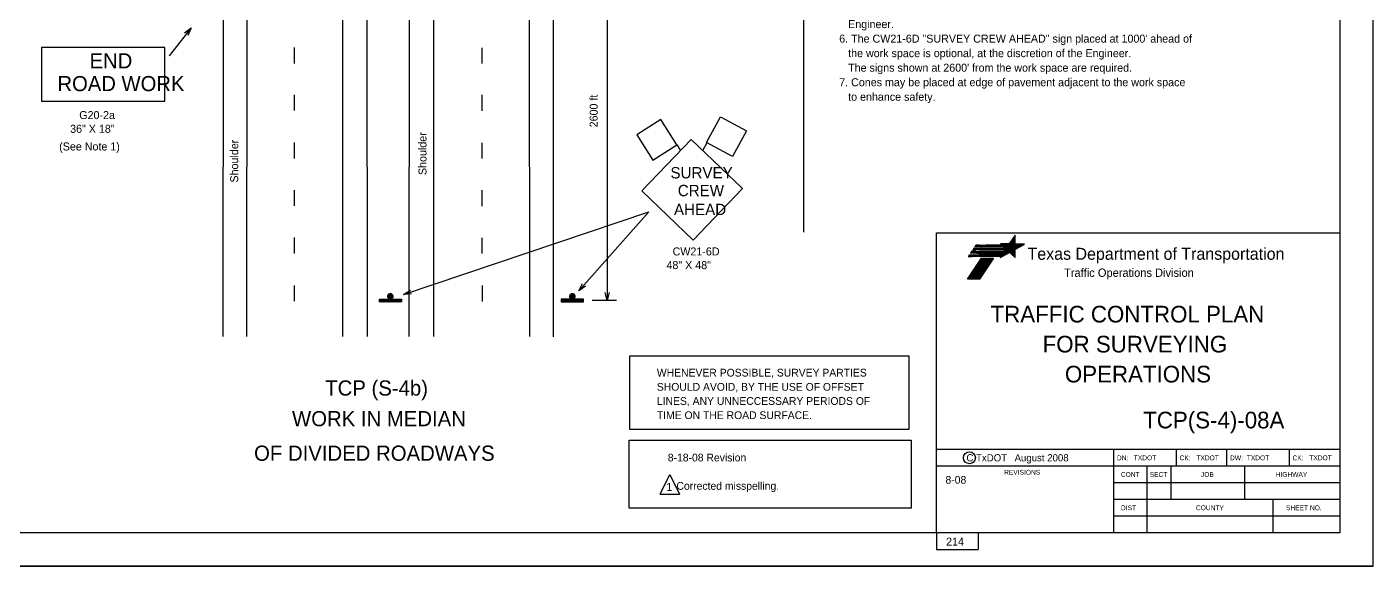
# Model space of a CAD drawing. Extents: x 0 to 29242, y 0 to 23092.
# Drawn here: x 13.98 to 34.17, y 0.18 to 8.27 of the extents above; entities that cross this region are included whole.
import ezdxf

# ---------------------------------------------------------------- set-up
doc = ezdxf.new("R2010")
doc.units = 0
doc.layers.add('D_BATCH_PLOT', color=7, linetype='Continuous')
doc.layers.add('Level 1', color=7, linetype='Continuous')

msp = doc.modelspace()

# ---------------------------------------------------------------- linework, layer by layer
at = {"layer": 'D_BATCH_PLOT'}
msp.add_lwpolyline([(0.166, 0.178), (34.166, 0.178), (34.166, 22.178), (0.166, 22.178)], close=True, dxfattribs=at)
at = {"layer": 'Level 1'}
for p, q in [((34.166, 0.178), (34.166, 22.178)), ((25.625, 21.508), (25.625, 5.19)), ((16.919, 3.625), (16.933, 20.526)), ((17.275, 3.625), (17.289, 20.526)), ((18.715, 3.625), (18.715, 20.526)), ((19.085, 3.623), (19.071, 20.525)), ((19.709, 3.623), (19.723, 20.524)), ((20.079, 3.623), (20.079, 20.524)), ((21.519, 3.623), (21.505, 20.524)), ((21.876, 3.62), (21.862, 20.523)), ((22.677, 10.226), (22.677, 4.161)), ((16.438, 8.253), (16.108, 7.834)), ((23.723, 6.498), (23.781, 6.412)), ((24.173, 6.53), (24.108, 6.409)), ((19.622, 4.252), (23.306, 5.495)), ((22.252, 4.306), (23.306, 5.495)), ((27.616, 5.178), (33.666, 5.178)), ((27.616, 0.678), (27.616, 5.178)), ((28.733, 5.048), (28.798, 5.048)), ((28.734, 5.049), (28.798, 5.049)), ((28.735, 5.051), (28.798, 5.051)), ((28.736, 5.052), (28.798, 5.052)), ((28.737, 5.053), (28.798, 5.053)), ((28.738, 5.055), (28.798, 5.055)), ((28.739, 5.056), (28.798, 5.056)), ((28.74, 5.059), (28.798, 5.059)), ((28.74, 5.057), (28.798, 5.057)), ((28.741, 5.06), (28.798, 5.06)), ((28.742, 5.061), (28.798, 5.061)), ((28.743, 5.063), (28.798, 5.063)), ((28.744, 5.064), (28.798, 5.064)), ((28.745, 5.065), (28.798, 5.065)), ((28.746, 5.067), (28.798, 5.067)), ((28.747, 5.068), (28.798, 5.068)), ((28.748, 5.069), (28.798, 5.069)), ((28.749, 5.071), (28.798, 5.071)), ((28.75, 5.072), (28.798, 5.072)), ((28.751, 5.073), (28.798, 5.073)), ((28.752, 5.075), (28.798, 5.075)), ((28.753, 5.076), (28.798, 5.076)), ((28.754, 5.079), (28.798, 5.079)), ((28.754, 5.077), (28.798, 5.077)), ((28.755, 5.08), (28.798, 5.08)), ((28.756, 5.081), (28.798, 5.081)), ((28.757, 5.083), (28.798, 5.083)), ((28.758, 5.084), (28.798, 5.084)), ((28.759, 5.085), (28.798, 5.085)), ((28.76, 5.087), (28.798, 5.087)), ((28.761, 5.088), (28.798, 5.088)), ((28.762, 5.089), (28.798, 5.089)), ((28.763, 5.091), (28.798, 5.091)), ((28.764, 5.092), (28.798, 5.092)), ((28.765, 5.093), (28.798, 5.093)), ((28.766, 5.095), (28.798, 5.095)), ((28.767, 5.096), (28.798, 5.096)), ((28.768, 5.099), (28.798, 5.099)), ((28.768, 5.097), (28.798, 5.097)), ((28.769, 5.1), (28.798, 5.1)), ((28.77, 5.101), (28.798, 5.101)), ((28.771, 5.103), (28.798, 5.103)), ((28.772, 5.104), (28.798, 5.104)), ((28.773, 5.105), (28.798, 5.105)), ((28.774, 5.107), (28.798, 5.107)), ((28.775, 5.108), (28.798, 5.108)), ((28.776, 5.109), (28.798, 5.109)), ((28.777, 5.111), (28.798, 5.111)), ((28.778, 5.112), (28.798, 5.112)), ((28.779, 5.113), (28.798, 5.113)), ((28.78, 5.115), (28.798, 5.115)), ((28.781, 5.116), (28.798, 5.116)), ((28.782, 5.119), (28.798, 5.119)), ((28.782, 5.117), (28.798, 5.117)), ((28.783, 5.12), (28.798, 5.12)), ((28.784, 5.121), (28.798, 5.121)), ((28.785, 5.123), (28.798, 5.123)), ((28.786, 5.124), (28.798, 5.124)), ((28.787, 5.125), (28.798, 5.125)), ((28.788, 5.127), (28.798, 5.127)), ((28.789, 5.128), (28.798, 5.128)), ((28.79, 5.129), (28.798, 5.129)), ((28.791, 5.131), (28.798, 5.131)), ((28.792, 5.132), (28.798, 5.132)), ((28.793, 5.133), (28.798, 5.133)), ((28.794, 5.135), (28.798, 5.135)), ((28.795, 5.136), (28.798, 5.136)), ((28.796, 5.137), (28.798, 5.137)), ((28.797, 5.14), (28.798, 5.14)), ((28.797, 5.139), (28.798, 5.139)), ((28.107, 4.847), (28.17, 4.847)), ((28.188, 4.873), (28.125, 4.873)), ((28.196, 4.885), (28.132, 4.885)), ((28.204, 4.896), (28.14, 4.896)), ((28.158, 4.922), (28.21, 4.922)), ((28.23, 4.933), (28.166, 4.933)), ((28.598, 4.845), (28.17, 4.847)), ((28.237, 4.944), (28.173, 4.944)), ((28.614, 4.871), (28.188, 4.873)), ((28.254, 4.969), (28.19, 4.969)), ((28.622, 4.882), (28.196, 4.885)), ((28.262, 4.981), (28.198, 4.981)), ((28.629, 4.893), (28.203, 4.896)), ((28.27, 4.992), (28.206, 4.992)), ((28.597, 4.844), (28.206, 4.846)), ((28.207, 4.847), (28.6, 4.849)), ((28.208, 4.847), (28.601, 4.85)), ((28.646, 4.919), (28.21, 4.922)), ((28.614, 4.87), (28.224, 4.872)), ((28.225, 4.874), (28.618, 4.876)), ((28.225, 4.873), (28.618, 4.875)), ((28.653, 4.931), (28.23, 4.933)), ((28.622, 4.881), (28.232, 4.884)), ((28.233, 4.885), (28.626, 4.888)), ((28.233, 4.885), (28.625, 4.887)), ((28.654, 4.942), (28.237, 4.944)), ((28.24, 4.896), (28.632, 4.897)), ((28.629, 4.892), (28.24, 4.895)), ((28.241, 4.896), (28.633, 4.898)), ((28.626, 4.968), (28.254, 4.969)), ((28.646, 4.918), (28.257, 4.921)), ((28.599, 4.847), (28.257, 4.847)), ((28.258, 4.922), (28.65, 4.924)), ((28.259, 4.922), (28.65, 4.925)), ((28.613, 4.979), (28.262, 4.981)), ((28.266, 4.934), (28.658, 4.936)), ((28.653, 4.93), (28.266, 4.933)), ((28.267, 4.934), (28.658, 4.937)), ((28.6, 4.99), (28.27, 4.992)), ((28.273, 4.945), (28.649, 4.947)), ((28.656, 4.941), (28.273, 4.944)), ((28.274, 4.945), (28.649, 4.948)), ((28.616, 4.872), (28.274, 4.872)), ((28.624, 4.884), (28.282, 4.884)), ((28.29, 4.97), (28.621, 4.971)), ((28.627, 4.967), (28.29, 4.969)), ((28.631, 4.895), (28.29, 4.895)), ((28.291, 4.97), (28.621, 4.972)), ((28.298, 4.982), (28.607, 4.983)), ((28.614, 4.978), (28.298, 4.98)), ((28.299, 4.982), (28.607, 4.984)), ((28.306, 4.992), (28.595, 4.994)), ((28.601, 4.989), (28.306, 4.991)), ((28.307, 4.993), (28.595, 4.995)), ((28.648, 4.921), (28.308, 4.921)), ((28.656, 4.934), (28.316, 4.934)), ((28.652, 4.945), (28.323, 4.945)), ((28.624, 4.97), (28.34, 4.97)), ((28.61, 4.981), (28.348, 4.981)), ((28.598, 4.992), (28.356, 4.992)), ((28.577, 5.011), (28.798, 5.011)), ((28.579, 5.009), (28.798, 5.009)), ((28.58, 5.008), (28.798, 5.008)), ((28.582, 5.007), (28.935, 5.007)), ((28.583, 5.005), (28.933, 5.005)), ((28.585, 5.004), (28.93, 5.004)), ((28.586, 5.003), (28.928, 5.003)), ((28.588, 5.001), (28.925, 5.001)), ((28.589, 5), (28.923, 5)), ((28.591, 4.999), (28.92, 4.999)), ((28.592, 4.997), (28.918, 4.997)), ((28.594, 4.996), (28.915, 4.996)), ((28.595, 4.995), (28.913, 4.995)), ((28.597, 4.993), (28.91, 4.993)), ((28.598, 4.992), (28.908, 4.992)), ((28.599, 4.846), (28.643, 4.846)), ((28.6, 4.991), (28.906, 4.991)), ((28.6, 4.848), (28.645, 4.848)), ((28.601, 4.849), (28.648, 4.849)), ((28.602, 4.989), (28.903, 4.989)), ((28.602, 4.852), (28.652, 4.852)), ((28.602, 4.85), (28.65, 4.85)), ((28.603, 4.988), (28.901, 4.988)), ((28.603, 4.853), (28.655, 4.853)), ((28.604, 4.854), (28.657, 4.854)), ((28.605, 4.987), (28.898, 4.987)), ((28.605, 4.856), (28.66, 4.856)), ((28.606, 4.985), (28.896, 4.985)), ((28.606, 4.857), (28.662, 4.857)), ((28.607, 4.858), (28.664, 4.858)), ((28.608, 4.984), (28.893, 4.984)), ((28.608, 4.86), (28.667, 4.86)), ((28.609, 4.983), (28.891, 4.983)), ((28.609, 4.862), (28.672, 4.862)), ((28.609, 4.861), (28.669, 4.861)), ((28.61, 4.864), (28.674, 4.864)), ((28.611, 4.981), (28.888, 4.981)), ((28.611, 4.865), (28.677, 4.865)), ((28.612, 4.98), (28.886, 4.98)), ((28.612, 4.866), (28.679, 4.866)), ((28.613, 4.868), (28.681, 4.868)), ((28.614, 4.979), (28.883, 4.979)), ((28.614, 4.869), (28.684, 4.869)), ((28.615, 4.977), (28.881, 4.977)), ((28.615, 4.872), (28.689, 4.872)), ((28.615, 4.87), (28.686, 4.87)), ((28.616, 4.873), (28.691, 4.873)), ((28.617, 4.976), (28.879, 4.976)), ((28.617, 4.874), (28.693, 4.874)), ((28.618, 4.975), (28.876, 4.975)), ((28.618, 4.876), (28.696, 4.876)), ((28.619, 4.877), (28.698, 4.877)), ((28.62, 4.973), (28.874, 4.973)), ((28.62, 4.878), (28.701, 4.878)), ((28.621, 4.972), (28.871, 4.972)), ((28.621, 4.88), (28.703, 4.88)), ((28.622, 4.882), (28.708, 4.882)), ((28.622, 4.881), (28.705, 4.881)), ((28.623, 4.97), (28.869, 4.97)), ((28.623, 4.884), (28.71, 4.884)), ((28.624, 4.969), (28.866, 4.969)), ((28.624, 4.885), (28.713, 4.885)), ((28.625, 4.886), (28.715, 4.886)), ((28.626, 4.968), (28.864, 4.968)), ((28.626, 4.888), (28.798, 4.888)), ((28.627, 4.966), (28.861, 4.966)), ((28.627, 4.889), (28.798, 4.889)), ((28.628, 4.89), (28.798, 4.89)), ((28.629, 4.965), (28.859, 4.965)), ((28.629, 4.893), (28.798, 4.893)), ((28.629, 4.892), (28.798, 4.892)), ((28.63, 4.964), (28.856, 4.964)), ((28.63, 4.894), (28.798, 4.894)), ((28.631, 4.896), (28.798, 4.896)), ((28.632, 4.962), (28.854, 4.962)), ((28.632, 4.897), (28.798, 4.897)), ((28.633, 4.961), (28.852, 4.961)), ((28.633, 4.898), (28.798, 4.898)), ((28.634, 4.9), (28.798, 4.9)), ((28.635, 4.96), (28.849, 4.96)), ((28.635, 4.901), (28.798, 4.901)), ((28.636, 4.958), (28.847, 4.958)), ((28.636, 4.904), (28.798, 4.904)), ((28.636, 4.902), (28.798, 4.902)), ((28.637, 4.905), (28.798, 4.905)), ((28.638, 4.957), (28.844, 4.957)), ((28.638, 4.906), (28.798, 4.906)), ((28.639, 4.956), (28.842, 4.956)), ((28.639, 4.908), (28.798, 4.908)), ((28.64, 4.909), (28.798, 4.909)), ((28.641, 4.954), (28.839, 4.954)), ((28.641, 4.91), (28.798, 4.91)), ((28.642, 4.953), (28.837, 4.953)), ((28.642, 4.912), (28.798, 4.912)), ((28.643, 4.914), (28.798, 4.914)), ((28.643, 4.913), (28.798, 4.913)), ((28.644, 4.952), (28.834, 4.952)), ((28.644, 4.916), (28.798, 4.916)), ((28.645, 4.95), (28.832, 4.95)), ((28.645, 4.917), (28.798, 4.917)), ((28.646, 4.918), (28.798, 4.918)), ((28.647, 4.949), (28.829, 4.949)), ((28.647, 4.92), (28.798, 4.92)), ((28.648, 4.948), (28.827, 4.948)), ((28.648, 4.921), (28.798, 4.921)), ((28.649, 4.922), (28.798, 4.922)), ((28.65, 4.946), (28.824, 4.946)), ((28.65, 4.925), (28.798, 4.925)), ((28.65, 4.924), (28.798, 4.924)), ((28.651, 4.945), (28.822, 4.945)), ((28.651, 4.926), (28.798, 4.926)), ((28.652, 4.928), (28.798, 4.928)), ((28.653, 4.944), (28.82, 4.944)), ((28.653, 4.929), (28.798, 4.929)), ((28.654, 4.942), (28.817, 4.942)), ((28.654, 4.93), (28.798, 4.93)), ((28.655, 4.932), (28.798, 4.932)), ((28.656, 4.941), (28.815, 4.941)), ((28.656, 4.933), (28.8, 4.933)), ((28.657, 4.94), (28.812, 4.94)), ((28.657, 4.936), (28.805, 4.936)), ((28.657, 4.934), (28.802, 4.934)), ((28.658, 4.937), (28.807, 4.937)), ((28.659, 4.938), (28.81, 4.938)), ((28.708, 5.012), (28.798, 5.012)), ((28.709, 5.013), (28.798, 5.013)), ((28.71, 5.015), (28.798, 5.015)), ((28.711, 5.016), (28.798, 5.016)), ((28.712, 5.019), (28.798, 5.019)), ((28.712, 5.017), (28.798, 5.017)), ((28.713, 5.02), (28.798, 5.02)), ((28.714, 5.021), (28.798, 5.021)), ((28.715, 5.023), (28.798, 5.023)), ((28.716, 5.024), (28.798, 5.024)), ((28.717, 5.025), (28.798, 5.025)), ((28.717, 4.886), (28.798, 4.886)), ((28.718, 5.027), (28.798, 5.027)), ((28.718, 4.885), (28.798, 4.885)), ((28.719, 5.028), (28.798, 5.028)), ((28.72, 5.029), (28.798, 5.029)), ((28.72, 4.884), (28.798, 4.884)), ((28.721, 5.031), (28.798, 5.031)), ((28.721, 4.882), (28.798, 4.882)), ((28.722, 5.032), (28.798, 5.032)), ((28.723, 5.033), (28.798, 5.033)), ((28.723, 4.881), (28.798, 4.881)), ((28.724, 5.035), (28.798, 5.035)), ((28.724, 4.88), (28.798, 4.88)), ((28.725, 5.036), (28.798, 5.036)), ((28.725, 4.878), (28.798, 4.878)), ((28.726, 5.039), (28.798, 5.039)), ((28.726, 5.037), (28.798, 5.037)), ((28.727, 5.04), (28.798, 5.04)), ((28.727, 4.877), (28.798, 4.877)), ((28.728, 5.041), (28.798, 5.041)), ((28.728, 4.876), (28.798, 4.876)), ((28.729, 5.043), (28.798, 5.043)), ((28.729, 4.874), (28.798, 4.874)), ((28.73, 5.044), (28.798, 5.044)), ((28.731, 5.045), (28.798, 5.045)), ((28.731, 4.873), (28.798, 4.873)), ((28.732, 5.047), (28.798, 5.047)), ((28.732, 4.872), (28.798, 4.872)), ((28.734, 4.87), (28.798, 4.87)), ((28.735, 4.869), (28.798, 4.869)), ((28.736, 4.868), (28.798, 4.868)), ((28.738, 4.866), (28.798, 4.866)), ((28.739, 4.865), (28.798, 4.865)), ((28.741, 4.864), (28.798, 4.864)), ((28.742, 4.862), (28.798, 4.862)), ((28.743, 4.861), (28.798, 4.861)), ((28.745, 4.86), (28.798, 4.86)), ((28.746, 4.858), (28.798, 4.858)), ((28.747, 4.857), (28.798, 4.857)), ((28.749, 4.856), (28.798, 4.856)), ((28.75, 4.854), (28.798, 4.854)), ((28.752, 4.853), (28.798, 4.853)), ((28.753, 4.852), (28.798, 4.852)), ((28.754, 4.85), (28.798, 4.85)), ((28.756, 4.849), (28.798, 4.849)), ((28.757, 4.848), (28.798, 4.848)), ((28.759, 4.846), (28.798, 4.846)), ((28.091, 4.824), (28.155, 4.824)), ((28.163, 4.836), (28.099, 4.836)), ((28.582, 4.822), (28.155, 4.824)), ((28.591, 4.834), (28.163, 4.836)), ((28.19, 4.645), (28.372, 4.645)), ((28.582, 4.821), (28.191, 4.823)), ((28.191, 4.646), (28.373, 4.646)), ((28.192, 4.825), (28.586, 4.827)), ((28.192, 4.824), (28.586, 4.826)), ((28.192, 4.647), (28.374, 4.647)), ((28.193, 4.649), (28.374, 4.649)), ((28.194, 4.65), (28.375, 4.65)), ((28.195, 4.651), (28.376, 4.651)), ((28.196, 4.653), (28.377, 4.653)), ((28.197, 4.654), (28.378, 4.654)), ((28.198, 4.655), (28.379, 4.655)), ((28.59, 4.833), (28.199, 4.835)), ((28.199, 4.657), (28.38, 4.657)), ((28.2, 4.837), (28.594, 4.839)), ((28.2, 4.836), (28.593, 4.838)), ((28.2, 4.659), (28.382, 4.659)), ((28.2, 4.658), (28.381, 4.658)), ((28.201, 4.661), (28.383, 4.661)), ((28.202, 4.662), (28.384, 4.662)), ((28.203, 4.663), (28.384, 4.663)), ((28.204, 4.665), (28.385, 4.665)), ((28.205, 4.666), (28.386, 4.666)), ((28.206, 4.667), (28.387, 4.667)), ((28.207, 4.669), (28.388, 4.669)), ((28.208, 4.67), (28.389, 4.67)), ((28.209, 4.671), (28.39, 4.671)), ((28.21, 4.674), (28.392, 4.674)), ((28.21, 4.673), (28.391, 4.673)), ((28.211, 4.675), (28.393, 4.675)), ((28.212, 4.677), (28.394, 4.677)), ((28.213, 4.678), (28.394, 4.678)), ((28.214, 4.679), (28.395, 4.679)), ((28.215, 4.681), (28.396, 4.681)), ((28.216, 4.682), (28.397, 4.682)), ((28.217, 4.683), (28.398, 4.683)), ((28.218, 4.685), (28.399, 4.685)), ((28.219, 4.686), (28.4, 4.686)), ((28.22, 4.689), (28.402, 4.689)), ((28.22, 4.687), (28.401, 4.687)), ((28.221, 4.69), (28.403, 4.69)), ((28.222, 4.691), (28.404, 4.691)), ((28.223, 4.693), (28.404, 4.693)), ((28.224, 4.694), (28.405, 4.694)), ((28.225, 4.696), (28.406, 4.696)), ((28.226, 4.697), (28.407, 4.697)), ((28.227, 4.698), (28.408, 4.698)), ((28.228, 4.7), (28.409, 4.7)), ((28.229, 4.701), (28.41, 4.701)), ((28.23, 4.704), (28.412, 4.704)), ((28.23, 4.702), (28.411, 4.702)), ((28.231, 4.705), (28.413, 4.705)), ((28.232, 4.706), (28.413, 4.706)), ((28.233, 4.708), (28.414, 4.708)), ((28.234, 4.709), (28.415, 4.709)), ((28.235, 4.71), (28.416, 4.71)), ((28.236, 4.712), (28.417, 4.712)), ((28.237, 4.713), (28.418, 4.713)), ((28.238, 4.714), (28.419, 4.714)), ((28.239, 4.716), (28.42, 4.716)), ((28.24, 4.718), (28.422, 4.718)), ((28.24, 4.717), (28.421, 4.717)), ((28.584, 4.824), (28.241, 4.824)), ((28.241, 4.72), (28.423, 4.72)), ((28.242, 4.721), (28.423, 4.721)), ((28.243, 4.722), (28.424, 4.722)), ((28.244, 4.724), (28.425, 4.724)), ((28.245, 4.725), (28.426, 4.725)), ((28.246, 4.726), (28.427, 4.726)), ((28.247, 4.728), (28.428, 4.728)), ((28.248, 4.729), (28.429, 4.729)), ((28.592, 4.836), (28.249, 4.836)), ((28.249, 4.73), (28.43, 4.73)), ((28.25, 4.733), (28.432, 4.733)), ((28.25, 4.732), (28.431, 4.732)), ((28.251, 4.734), (28.433, 4.734)), ((28.252, 4.736), (28.433, 4.736)), ((28.253, 4.737), (28.434, 4.737)), ((28.254, 4.738), (28.435, 4.738)), ((28.255, 4.74), (28.436, 4.74)), ((28.256, 4.741), (28.437, 4.741)), ((28.257, 4.742), (28.438, 4.742)), ((28.258, 4.744), (28.439, 4.744)), ((28.259, 4.746), (28.441, 4.746)), ((28.259, 4.745), (28.44, 4.745)), ((28.26, 4.748), (28.442, 4.748)), ((28.261, 4.749), (28.443, 4.749)), ((28.262, 4.75), (28.443, 4.75)), ((28.263, 4.752), (28.444, 4.752)), ((28.264, 4.753), (28.445, 4.753)), ((28.265, 4.754), (28.446, 4.754)), ((28.266, 4.756), (28.447, 4.756)), ((28.267, 4.757), (28.448, 4.757)), ((28.268, 4.758), (28.449, 4.758)), ((28.269, 4.761), (28.451, 4.761)), ((28.269, 4.76), (28.45, 4.76)), ((28.27, 4.762), (28.452, 4.762)), ((28.271, 4.764), (28.452, 4.764)), ((28.272, 4.765), (28.453, 4.765)), ((28.273, 4.766), (28.454, 4.766)), ((28.274, 4.768), (28.455, 4.768)), ((28.275, 4.769), (28.456, 4.769)), ((28.276, 4.77), (28.457, 4.77)), ((28.277, 4.772), (28.458, 4.772)), ((28.278, 4.773), (28.459, 4.773)), ((28.279, 4.776), (28.461, 4.776)), ((28.279, 4.774), (28.46, 4.774)), ((28.28, 4.777), (28.462, 4.777)), ((28.281, 4.778), (28.462, 4.778)), ((28.282, 4.78), (28.463, 4.78)), ((28.283, 4.781), (28.464, 4.781)), ((28.284, 4.782), (28.465, 4.782)), ((28.285, 4.784), (28.466, 4.784)), ((28.286, 4.785), (28.467, 4.785)), ((28.287, 4.786), (28.468, 4.786)), ((28.288, 4.788), (28.469, 4.788)), ((28.289, 4.79), (28.471, 4.79)), ((28.289, 4.789), (28.47, 4.789)), ((28.29, 4.792), (28.472, 4.792)), ((28.291, 4.793), (28.472, 4.793)), ((28.292, 4.794), (28.473, 4.794)), ((28.293, 4.796), (28.474, 4.796)), ((28.574, 4.809), (28.575, 4.809)), ((28.575, 4.81), (28.578, 4.81)), ((28.576, 4.812), (28.58, 4.812)), ((28.577, 4.813), (28.583, 4.813)), ((28.578, 4.814), (28.585, 4.814)), ((28.579, 4.816), (28.588, 4.816)), ((28.58, 4.817), (28.59, 4.817)), ((28.581, 4.82), (28.595, 4.82)), ((28.581, 4.818), (28.592, 4.818)), ((28.582, 4.821), (28.597, 4.821)), ((28.583, 4.822), (28.6, 4.822)), ((28.584, 4.824), (28.602, 4.824)), ((28.585, 4.825), (28.604, 4.825)), ((28.586, 4.826), (28.607, 4.826)), ((28.587, 4.828), (28.609, 4.828)), ((28.588, 4.83), (28.614, 4.83)), ((28.588, 4.829), (28.612, 4.829)), ((28.589, 4.832), (28.616, 4.832)), ((28.59, 4.833), (28.619, 4.833)), ((28.591, 4.834), (28.621, 4.834)), ((28.592, 4.836), (28.624, 4.836)), ((28.593, 4.837), (28.626, 4.837)), ((28.594, 4.838), (28.628, 4.838)), ((28.595, 4.841), (28.633, 4.841)), ((28.595, 4.84), (28.631, 4.84)), ((28.596, 4.842), (28.636, 4.842)), ((28.597, 4.844), (28.638, 4.844)), ((28.598, 4.845), (28.64, 4.845)), ((28.76, 4.845), (28.798, 4.845)), ((28.761, 4.844), (28.798, 4.844)), ((28.763, 4.842), (28.798, 4.842)), ((28.764, 4.841), (28.798, 4.841)), ((28.766, 4.84), (28.798, 4.84)), ((28.767, 4.838), (28.798, 4.838)), ((28.768, 4.837), (28.798, 4.837)), ((28.77, 4.836), (28.798, 4.836)), ((28.771, 4.834), (28.798, 4.834)), ((28.772, 4.833), (28.798, 4.833)), ((28.774, 4.832), (28.798, 4.832)), ((28.775, 4.83), (28.798, 4.83)), ((28.777, 4.829), (28.798, 4.829)), ((28.778, 4.828), (28.798, 4.828)), ((28.779, 4.826), (28.798, 4.826)), ((28.781, 4.825), (28.798, 4.825)), ((28.782, 4.824), (28.798, 4.824)), ((28.784, 4.822), (28.798, 4.822)), ((28.785, 4.821), (28.798, 4.821)), ((28.786, 4.82), (28.798, 4.82)), ((28.788, 4.818), (28.798, 4.818)), ((28.789, 4.817), (28.798, 4.817)), ((28.79, 4.816), (28.798, 4.816)), ((28.792, 4.814), (28.798, 4.814)), ((28.793, 4.813), (28.798, 4.813)), ((28.795, 4.812), (28.798, 4.812)), ((28.796, 4.81), (28.798, 4.81)), ((28.797, 4.809), (28.798, 4.809)), ((28.082, 4.486), (28.264, 4.486)), ((28.083, 4.487), (28.265, 4.487)), ((28.084, 4.488), (28.266, 4.488)), ((28.085, 4.49), (28.267, 4.49)), ((28.086, 4.491), (28.267, 4.491)), ((28.087, 4.492), (28.268, 4.492)), ((28.088, 4.494), (28.269, 4.494)), ((28.089, 4.495), (28.27, 4.495)), ((28.09, 4.496), (28.271, 4.496)), ((28.091, 4.499), (28.273, 4.499)), ((28.091, 4.498), (28.272, 4.498)), ((28.092, 4.5), (28.274, 4.5)), ((28.093, 4.502), (28.275, 4.502)), ((28.094, 4.503), (28.276, 4.503)), ((28.095, 4.504), (28.277, 4.504)), ((28.096, 4.506), (28.277, 4.506)), ((28.097, 4.507), (28.278, 4.507)), ((28.098, 4.508), (28.279, 4.508)), ((28.099, 4.51), (28.28, 4.51)), ((28.1, 4.511), (28.281, 4.511)), ((28.101, 4.514), (28.283, 4.514)), ((28.101, 4.512), (28.282, 4.512)), ((28.102, 4.515), (28.284, 4.515)), ((28.103, 4.516), (28.285, 4.516)), ((28.104, 4.518), (28.286, 4.518)), ((28.105, 4.519), (28.286, 4.519)), ((28.106, 4.52), (28.287, 4.52)), ((28.107, 4.522), (28.288, 4.522)), ((28.108, 4.523), (28.289, 4.523)), ((28.109, 4.524), (28.29, 4.524)), ((28.11, 4.526), (28.291, 4.526)), ((28.111, 4.529), (28.293, 4.529)), ((28.111, 4.527), (28.292, 4.527)), ((28.112, 4.53), (28.294, 4.53)), ((28.113, 4.531), (28.295, 4.531)), ((28.114, 4.533), (28.296, 4.533)), ((28.115, 4.534), (28.296, 4.534)), ((28.116, 4.535), (28.297, 4.535)), ((28.117, 4.537), (28.298, 4.537)), ((28.118, 4.538), (28.299, 4.538)), ((28.119, 4.539), (28.3, 4.539)), ((28.12, 4.541), (28.301, 4.541)), ((28.121, 4.543), (28.303, 4.543)), ((28.121, 4.542), (28.302, 4.542)), ((28.122, 4.545), (28.304, 4.545)), ((28.123, 4.546), (28.305, 4.546)), ((28.124, 4.547), (28.306, 4.547)), ((28.125, 4.549), (28.306, 4.549)), ((28.126, 4.55), (28.307, 4.55)), ((28.127, 4.551), (28.308, 4.551)), ((28.128, 4.553), (28.309, 4.553)), ((28.129, 4.554), (28.31, 4.554)), ((28.13, 4.555), (28.311, 4.555)), ((28.131, 4.558), (28.313, 4.558)), ((28.131, 4.557), (28.312, 4.557)), ((28.132, 4.559), (28.314, 4.559)), ((28.133, 4.561), (28.315, 4.561)), ((28.134, 4.562), (28.316, 4.562)), ((28.135, 4.563), (28.316, 4.563)), ((28.136, 4.565), (28.317, 4.565)), ((28.137, 4.566), (28.318, 4.566)), ((28.138, 4.567), (28.319, 4.567)), ((28.139, 4.569), (28.32, 4.569)), ((28.14, 4.57), (28.321, 4.57)), ((28.141, 4.573), (28.323, 4.573)), ((28.141, 4.571), (28.322, 4.571)), ((28.142, 4.574), (28.324, 4.574)), ((28.143, 4.575), (28.325, 4.575)), ((28.144, 4.577), (28.325, 4.577)), ((28.145, 4.578), (28.326, 4.578)), ((28.146, 4.579), (28.327, 4.579)), ((28.147, 4.581), (28.328, 4.581)), ((28.148, 4.582), (28.329, 4.582)), ((28.149, 4.583), (28.33, 4.583)), ((28.15, 4.585), (28.331, 4.585)), ((28.151, 4.587), (28.333, 4.587)), ((28.151, 4.586), (28.332, 4.586)), ((28.152, 4.589), (28.334, 4.589)), ((28.153, 4.59), (28.335, 4.59)), ((28.154, 4.591), (28.335, 4.591)), ((28.155, 4.593), (28.336, 4.593)), ((28.156, 4.594), (28.337, 4.594)), ((28.157, 4.595), (28.338, 4.595)), ((28.158, 4.597), (28.339, 4.597)), ((28.159, 4.598), (28.34, 4.598)), ((28.16, 4.599), (28.341, 4.599)), ((28.161, 4.602), (28.343, 4.602)), ((28.161, 4.601), (28.342, 4.601)), ((28.162, 4.603), (28.344, 4.603)), ((28.163, 4.605), (28.345, 4.605)), ((28.164, 4.606), (28.345, 4.606)), ((28.165, 4.607), (28.346, 4.607)), ((28.166, 4.609), (28.347, 4.609)), ((28.167, 4.61), (28.348, 4.61)), ((28.168, 4.611), (28.349, 4.611)), ((28.169, 4.613), (28.35, 4.613)), ((28.17, 4.615), (28.352, 4.615)), ((28.17, 4.614), (28.351, 4.614)), ((28.171, 4.617), (28.353, 4.617)), ((28.172, 4.618), (28.354, 4.618)), ((28.173, 4.619), (28.355, 4.619)), ((28.174, 4.621), (28.355, 4.621)), ((28.175, 4.622), (28.356, 4.622)), ((28.176, 4.623), (28.357, 4.623)), ((28.177, 4.625), (28.358, 4.625)), ((28.178, 4.626), (28.359, 4.626)), ((28.179, 4.627), (28.36, 4.627)), ((28.18, 4.63), (28.362, 4.63)), ((28.18, 4.629), (28.361, 4.629)), ((28.181, 4.631), (28.363, 4.631)), ((28.182, 4.633), (28.364, 4.633)), ((28.183, 4.634), (28.365, 4.634)), ((28.184, 4.635), (28.365, 4.635)), ((28.185, 4.637), (28.366, 4.637)), ((28.186, 4.638), (28.367, 4.638)), ((28.187, 4.639), (28.368, 4.639)), ((28.188, 4.641), (28.369, 4.641)), ((28.189, 4.642), (28.37, 4.642)), ((28.19, 4.643), (28.371, 4.643)), ((28.263, 4.486), (28.263, 4.485)), ((22.677, 4.161), (22.647, 4.281)), ((22.707, 4.281), (22.677, 4.161)), ((19.262, 4.142), (19.262, 4.184)), ((19.262, 4.184), (19.416, 4.184)), ((19.596, 4.142), (19.262, 4.142)), ((19.438, 4.184), (19.596, 4.184)), ((19.596, 4.184), (19.596, 4.142)), ((22.146, 4.184), (21.988, 4.184)), ((21.988, 4.184), (21.988, 4.142)), ((21.988, 4.142), (22.322, 4.142)), ((22.322, 4.184), (22.167, 4.184)), ((22.322, 4.142), (22.322, 4.184)), ((22.819, 4.161), (22.453, 4.161)), ((33.666, 1.928), (27.616, 1.928)), ((30.279, 1.678), (30.279, 1.928)), ((31.216, 1.678), (31.216, 1.928)), ((31.972, 1.678), (31.972, 1.928)), ((32.91, 1.678), (32.91, 1.928)), ((30.279, 1.678), (27.616, 1.678)), ((30.279, 0.678), (30.279, 1.678)), ((33.666, 1.678), (30.279, 1.678)), ((30.779, 0.678), (30.779, 1.678)), ((31.139, 1.178), (31.139, 1.678)), ((32.244, 1.178), (32.244, 1.678)), ((23.472, 1.259), (23.618, 1.55)), ((23.618, 1.55), (23.763, 1.259)), ((33.666, 1.428), (30.279, 1.428)), ((23.472, 1.259), (23.763, 1.259)), ((33.666, 1.178), (30.279, 1.178)), ((32.668, 0.678), (32.668, 1.178)), ((33.666, 0.928), (30.279, 0.928)), ((27.616, 0.678), (27.616, 0.428)), ((28.241, 0.678), (28.241, 0.428)), ((27.616, 0.428), (28.241, 0.428)), ((34.166, 0.178), (0.166, 0.178))]:
    msp.add_line(p, q, dxfattribs=at)
for points in [[(2.166, 21.678), (33.666, 21.678), (33.666, 0.678), (2.166, 0.678)], [(14.193, 7.959), (14.193, 7.156), (16.045, 7.156), (16.045, 7.959)], [(23.365, 6.27), (23.723, 6.498), (23.482, 6.878), (23.123, 6.651)], [(24.559, 6.322), (24.17, 6.532), (24.378, 6.917), (24.767, 6.708)], [(23.969, 5.069), (24.709, 5.843), (23.937, 6.581), (23.197, 5.807)], [(28.798, 5.141), (28.707, 5.011), (28.577, 5.011), (28.659, 4.938), (28.574, 4.808), (28.716, 4.887), (28.798, 4.808), (28.798, 4.932), (28.937, 5.008), (28.798, 5.008)], [(28.294, 4.797), (28.475, 4.797), (28.263, 4.485), (28.082, 4.485)], [(23.019, 3.334), (27.201, 3.334), (27.201, 2.227), (23.019, 2.227)], [(23.007, 2.066), (27.239, 2.066), (27.239, 1.046), (23.007, 1.046)]]:
    msp.add_lwpolyline(points, close=True, dxfattribs=at)
for points in [[(16.341, 8.177), (16.438, 8.253), (16.388, 8.14)], [(17.99, 7.72), (17.991, 7.957)], [(20.804, 7.718), (20.803, 7.955)], [(17.99, 7.012), (17.991, 7.25)], [(20.804, 7.01), (20.803, 7.248)], [(17.989, 6.295), (17.99, 6.532)], [(20.805, 6.293), (20.805, 6.53)], [(17.989, 5.582), (17.989, 5.82)], [(20.805, 5.58), (20.805, 5.818)], [(17.988, 4.87), (17.988, 5.107)], [(20.806, 4.868), (20.806, 5.105)], [(17.987, 4.152), (17.988, 4.389)], [(19.386, 4.232), (19.441, 4.264)], [(19.386, 4.223), (19.449, 4.26)], [(19.387, 4.215), (19.455, 4.255)], [(19.389, 4.208), (19.46, 4.249)], [(19.39, 4.243), (19.429, 4.266)], [(19.392, 4.201), (19.464, 4.243)], [(19.746, 4.262), (19.622, 4.252), (19.727, 4.319)], [(20.807, 4.15), (20.807, 4.387)], [(22.191, 4.201), (22.119, 4.243)], [(22.195, 4.208), (22.123, 4.249)], [(22.197, 4.215), (22.128, 4.255)], [(22.198, 4.223), (22.135, 4.259)], [(22.197, 4.232), (22.143, 4.263)], [(22.193, 4.243), (22.154, 4.265)], [(22.354, 4.376), (22.252, 4.306), (22.309, 4.416)], [(19.262, 4.143), (19.332, 4.184)], [(19.262, 4.152), (19.317, 4.184)], [(19.262, 4.161), (19.302, 4.184)], [(19.262, 4.169), (19.287, 4.184)], [(19.262, 4.178), (19.272, 4.184)], [(19.275, 4.142), (19.347, 4.184)], [(19.29, 4.142), (19.362, 4.184)], [(19.305, 4.142), (19.377, 4.184)], [(19.32, 4.142), (19.392, 4.184)], [(19.335, 4.142), (19.407, 4.184)], [(19.35, 4.142), (19.466, 4.209)], [(19.365, 4.142), (19.458, 4.196)], [(19.38, 4.142), (19.452, 4.184)], [(19.395, 4.142), (19.467, 4.184)], [(19.397, 4.195), (19.467, 4.236)], [(19.403, 4.19), (19.469, 4.228)], [(19.41, 4.142), (19.482, 4.184)], [(19.411, 4.186), (19.469, 4.219)], [(19.425, 4.142), (19.497, 4.184)], [(19.44, 4.142), (19.512, 4.184)], [(19.455, 4.142), (19.527, 4.184)], [(19.469, 4.142), (19.542, 4.184)], [(19.484, 4.142), (19.557, 4.184)], [(19.499, 4.142), (19.572, 4.184)], [(19.514, 4.142), (19.587, 4.184)], [(19.529, 4.142), (19.596, 4.181)], [(19.544, 4.142), (19.596, 4.172)], [(19.559, 4.142), (19.596, 4.163)], [(19.574, 4.142), (19.596, 4.155)], [(19.589, 4.142), (19.596, 4.146)], [(22.054, 4.142), (21.988, 4.18)], [(22.039, 4.142), (21.988, 4.172)], [(22.024, 4.142), (21.988, 4.163)], [(22.009, 4.142), (21.988, 4.154)], [(21.994, 4.142), (21.988, 4.146)], [(22.069, 4.142), (21.997, 4.184)], [(22.084, 4.142), (22.012, 4.184)], [(22.099, 4.142), (22.027, 4.184)], [(22.114, 4.142), (22.042, 4.184)], [(22.129, 4.142), (22.057, 4.184)], [(22.144, 4.142), (22.072, 4.184)], [(22.159, 4.142), (22.087, 4.184)], [(22.174, 4.142), (22.102, 4.184)], [(22.18, 4.19), (22.115, 4.228)], [(22.173, 4.186), (22.115, 4.219)], [(22.186, 4.195), (22.116, 4.235)], [(22.234, 4.142), (22.117, 4.209)], [(22.189, 4.142), (22.117, 4.184)], [(22.219, 4.142), (22.126, 4.196)], [(22.204, 4.142), (22.132, 4.184)], [(22.249, 4.142), (22.176, 4.184)], [(22.264, 4.142), (22.191, 4.184)], [(22.279, 4.142), (22.206, 4.184)], [(22.293, 4.142), (22.221, 4.184)], [(22.309, 4.142), (22.236, 4.184)], [(22.322, 4.143), (22.251, 4.184)], [(22.322, 4.152), (22.266, 4.184)], [(22.322, 4.16), (22.281, 4.184)], [(22.322, 4.169), (22.296, 4.184)], [(22.322, 4.177), (22.311, 4.184)]]:
    msp.add_lwpolyline(points, dxfattribs=at)
msp.add_circle((28.112, 1.803), 0.0897, dxfattribs=at)
for centre, start, end in [((19.427, 4.224), 284.5051, 254.7774), ((22.156, 4.224), 285.2226, 255.4949)]:
    msp.add_arc(centre, 0.0417, start, end, dxfattribs=at)

# ---------------------------------------------------------------- texts
for s, height, p in [('   Engineer.', 0.12, (26.159, 8.25)), ('6. The CW21-6D "SURVEY CREW AHEAD" sign placed at 1000\' ahead of', 0.12, (26.159, 8.032)), ('   the work space is optional, at the discretion of the Engineer.', 0.12, (26.159, 7.814)), ("   The signs shown at 2600' from the work space are required.", 0.12, (26.159, 7.596)), ('7. Cones may be placed at edge of pavement adjacent to the work space', 0.12, (26.159, 7.378)), ('   to enhance safety.', 0.12, (26.159, 7.16)), ('G20-2a', 0.12, (14.761, 6.885)), ('36" X 18"', 0.12, (14.624, 6.679)), ('(See Note 1)', 0.12, (14.46, 6.414)), ('SURVEY', 0.1698, (23.628, 5.995)), ('CREW', 0.1698, (23.738, 5.728)), ('AHEAD', 0.1698, (23.681, 5.444)), ('CW21-6D', 0.12, (23.66, 4.839)), ('Texas Department of Transportation', 0.17941, (28.983, 4.774)), ('48" X 48"', 0.12, (23.568, 4.634)), ('Traffic Operations Division', 0.12415, (29.531, 4.518)), ('TRAFFIC CONTROL PLAN', 0.25, (28.429, 3.833)), ('FOR SURVEYING', 0.25, (29.21, 3.383)), ('WHENEVER POSSIBLE, SURVEY PARTIES', 0.1164, (23.424, 3.022)), ('OPERATIONS', 0.25, (29.544, 2.933)), ('TCP (S-4b)', 0.228, (18.45, 2.736)), ('SHOULD AVOID, BY THE USE OF OFFSET', 0.1164, (23.424, 2.809)), ('LINES, ANY UNNECCESSARY PERIODS OF', 0.1164, (23.424, 2.597)), ('WORK IN MEDIAN', 0.228, (17.952, 2.276)), ('TIME ON THE ROAD SURFACE.', 0.1164, (23.424, 2.384)), ('TCP(S-4)-08A', 0.25, (30.718, 2.244)), ('OF DIVIDED ROADWAYS', 0.228, (17.383, 1.758)), ('8-18-08 Revision', 0.1164, (23.588, 1.748)), ('C TxDOT ', 0.108, (28.067, 1.749)), ('August 2008', 0.10799, (28.789, 1.749)), ('DN:', 0.072, (30.325, 1.766)), ('TXDOT', 0.072, (30.577, 1.766)), ('CK:', 0.072, (31.264, 1.766)), ('TXDOT', 0.072, (31.516, 1.766)), ('DW:', 0.072, (32.021, 1.766)), ('TXDOT', 0.072, (32.272, 1.766)), ('CK:', 0.072, (32.958, 1.766)), ('TXDOT', 0.072, (33.21, 1.766)), ('REVISIONS', 0.072, (28.632, 1.55)), ('1', 0.12, (23.567, 1.306)), ('   Corrected misspelling.', 0.1164, (23.588, 1.323)), ('8-08', 0.1164, (27.753, 1.414)), ('CONT', 0.072, (30.383, 1.517)), ('SECT', 0.072, (30.815, 1.517)), ('JOB', 0.072, (31.584, 1.517)), ('HIGHWAY', 0.072, (32.705, 1.517)), ('DIST', 0.072, (30.385, 1.017)), ('COUNTY', 0.072, (31.509, 1.017)), ('SHEET NO.', 0.072, (32.86, 1.017)), ('214', 0.12, (27.762, 0.485))]:
    msp.add_text(s, height=height, dxfattribs=at).set_placement(p)
for s, height, rotation, p in [('END', 0.2269, 0, (14.916, 7.646)), ('ROAD WORK', 0.2269, 0, (14.434, 7.304)), ('2600 ft', 0.12, 90, (22.536, 6.761)), ('Shoulder', 0.12, 90, (19.969, 6.045)), ('Shoulder', 0.12, 90, (17.145, 5.933))]:
    msp.add_text(s, height=height, rotation=rotation, dxfattribs=at).set_placement(p)

doc.saveas('drawing.dxf')
